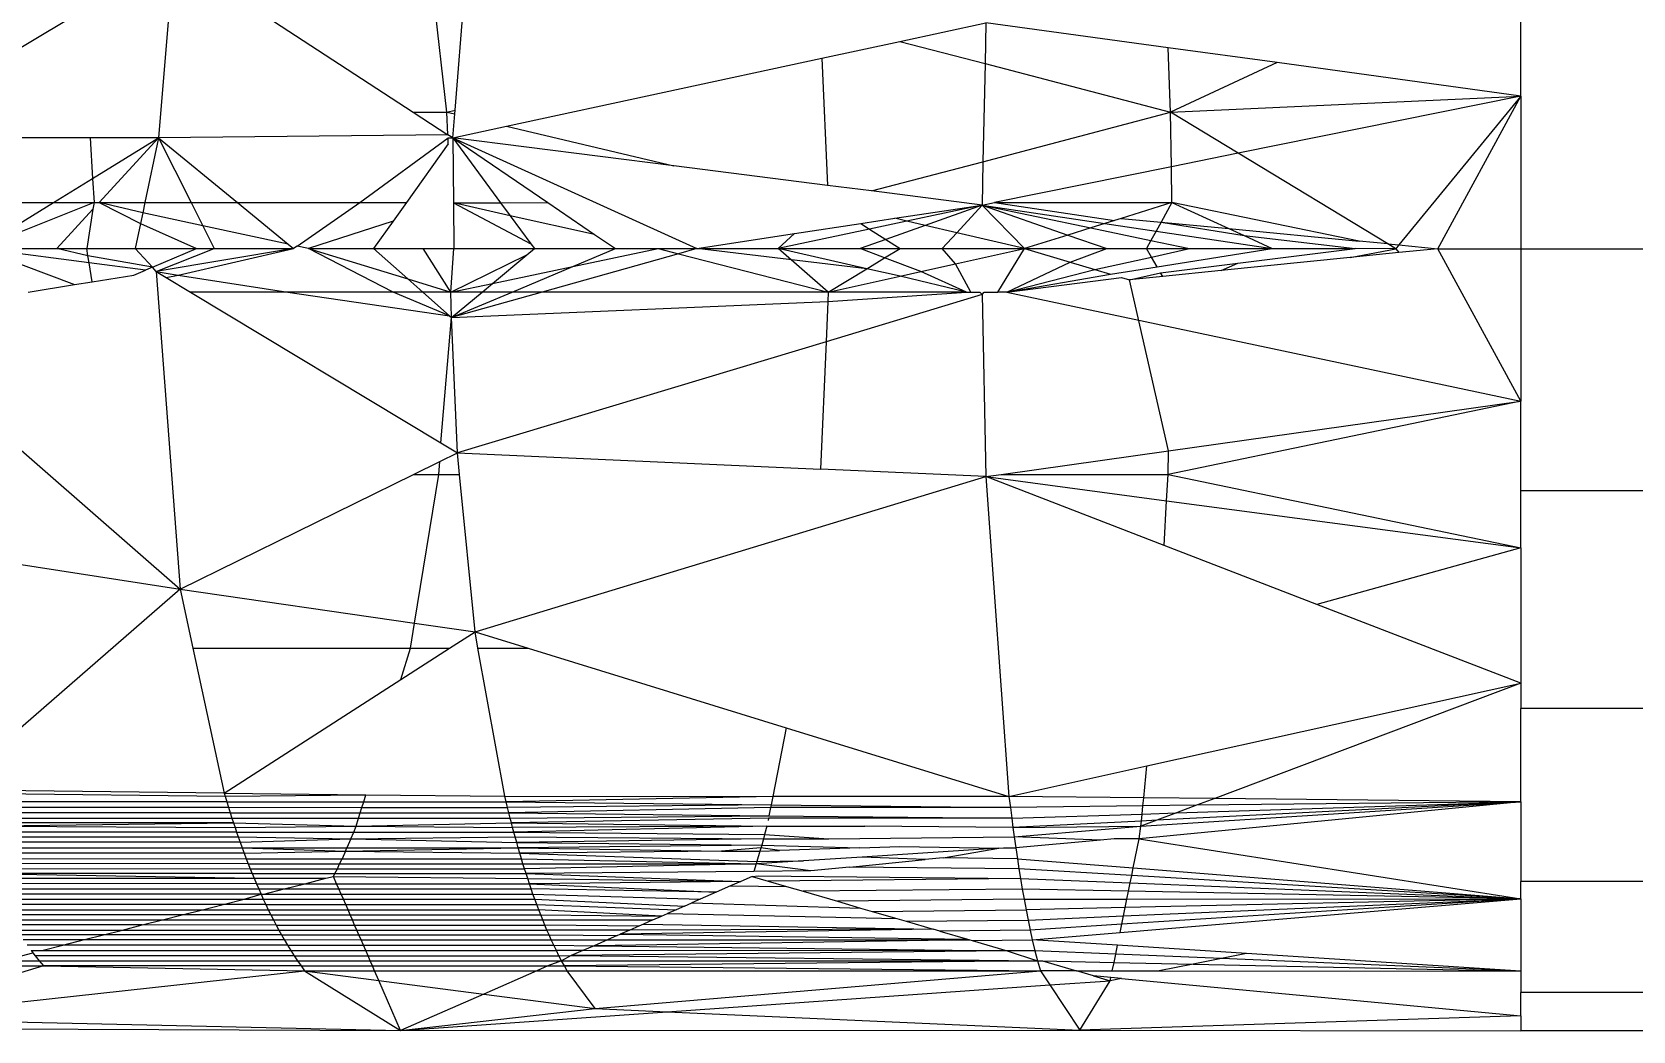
# Model space of a CAD drawing. Header units: metres. Extents: x 294 to 1101, y -498 to -355.
# Drawn here: x 553.37966 to 553.39808, y -387.82192 to -387.81042 of the extents above; entities that cross this region are included whole.
import ezdxf

# ---------------------------------------------------------------- set-up
doc = ezdxf.new("R2010")
doc.units = ezdxf.units.M
doc.layers.add('fur', color=251, linetype='Continuous', lineweight=9)
doc.layers.add('wall', color=7, linetype='Continuous', lineweight=25)
doc.styles.add('ITALICC', font='italicc')
doc.dimstyles.new('dim200', dxfattribs={"dimscale": 0.4, "dimtxt": 0.1885, "dimasz": 0.1, "dimexe": 0.15, "dimexo": 0.25, "dimgap": 0.07, "dimtad": 0, "dimzin": 0, "dimdsep": 46, "dimtxsty": 'ITALICC', "dimblk": 'ARCHTICK', "dimcen": 0.09, "dimdle": 0.1, "dimse1": 1, "dimse2": 1, "dimclrd": 211, "dimclrt": 3, "dimadec": 0, "dimazin": 0, "dimtfac": 1, "dimtix": 1, "dimtofl": 0, "dimtmove": 0, "dimatfit": 3, "dimldrblk": 'ARCHTICK', "dimfxl": 1, "dimtolj": 1, "dimtzin": 0, "dimlwd": 25, "dimarcsym": 0})

# ---------------------------------------------------------------- blocks, each defined once
blk = doc.blocks.new('dfsdsf')
at = {"layer": 'fur'}
for p, q in [((144.757049, 54.53644), (144.758075, 54.529833)), ((144.763124, 54.534833), (144.763154, 54.527298)), ((144.750788, 54.529908), (144.75288, 54.53339)), ((144.752881, 54.530868), (144.75288, 54.53339)), ((144.754949, 54.533411), (144.758075, 54.529833)), ((144.76241, 54.531406), (144.763016, 54.533411)), ((144.763016, 54.533411), (144.762467, 54.528402)), ((144.763016, 54.533411), (144.763154, 54.527298)), ((144.753624, 54.532667), (144.753624, 54.531289)), ((144.758075, 54.529833), (144.760387, 54.53249)), ((144.760523, 54.529297), (144.760523, 54.532162)), ((144.760586, 54.532188), (144.760586, 54.529278)), ((144.760649, 54.529258), (144.760649, 54.532214)), ((144.760711, 54.532239), (144.760711, 54.529238)), ((144.760802, 54.532276), (144.760765, 54.52922)), ((144.760765, 54.52922), (144.760765, 54.532261)), ((144.760802, 54.532276), (144.760819, 54.529202)), ((144.760872, 54.529184), (144.760871, 54.532303)), ((144.760924, 54.532281), (144.760924, 54.529165)), ((144.760988, 54.529143), (144.760988, 54.532253)), ((144.761052, 54.532225), (144.761052, 54.529119)), ((144.761115, 54.529096), (144.761114, 54.532197)), ((144.761176, 54.532169), (144.761177, 54.529073)), ((144.753624, 54.530824), (144.754155, 54.53215)), ((144.754155, 54.53215), (144.753624, 54.531289)), ((144.754155, 54.53215), (144.754155, 54.531253)), ((144.754155, 54.53215), (144.754571, 54.531048)), ((144.75432, 54.530881), (144.754155, 54.53215)), ((144.760424, 54.529327), (144.760392, 54.532109)), ((144.760423, 54.532122), (144.760459, 54.529317)), ((144.761235, 54.52905), (144.761234, 54.532141)), ((144.761291, 54.532114), (144.761292, 54.529028)), ((144.761348, 54.529005), (144.761348, 54.532086)), ((144.761348, 54.532086), (144.761403, 54.528982)), ((144.761403, 54.532059), (144.761403, 54.528982)), ((144.761465, 54.528956), (144.761464, 54.532027)), ((144.761525, 54.531996), (144.761525, 54.52893)), ((144.76241, 54.532117), (144.76241, 54.531406)), ((144.761584, 54.528903), (144.761584, 54.531964)), ((144.761642, 54.531931), (144.761643, 54.529098)), ((144.761704, 54.52934), (144.761704, 54.531897)), ((144.761764, 54.531861), (144.761764, 54.529577)), ((144.761824, 54.529809), (144.761823, 54.531826)), ((144.761881, 54.53179), (144.761882, 54.530037)), ((144.762352, 54.531887), (144.762352, 54.531455)), ((144.76194, 54.530269), (144.76194, 54.531753)), ((144.761998, 54.531715), (144.761998, 54.530495)), ((144.762054, 54.530717), (144.762054, 54.531678)), ((144.762109, 54.531639), (144.762109, 54.530933)), ((144.762294, 54.53166), (144.76226, 54.531528)), ((144.754656, 54.531581), (144.754571, 54.531048)), ((144.762173, 54.531182), (144.762173, 54.531594)), ((144.762234, 54.531425), (144.762173, 54.531182)), ((144.762234, 54.531548), (144.762294, 54.531502)), ((144.762234, 54.531548), (144.762234, 54.531425)), ((144.762234, 54.531425), (144.762235, 54.52856)), ((144.76226, 54.531528), (144.762294, 54.531502)), ((144.762294, 54.531502), (144.762352, 54.531455)), ((144.762294, 54.528522), (144.762294, 54.531502)), ((144.762352, 54.531455), (144.76241, 54.531406)), ((144.762352, 54.531455), (144.762352, 54.528484)), ((144.753624, 54.531289), (144.753348, 54.530841)), ((144.753624, 54.531289), (144.753624, 54.530824)), ((144.753702, 54.530837), (144.754155, 54.531253)), ((144.754155, 54.531253), (144.754155, 54.530909)), ((144.754238, 54.530895), (144.754155, 54.531253)), ((144.762411, 54.528443), (144.76241, 54.531406)), ((144.76241, 54.531406), (144.762467, 54.528402)), ((144.754571, 54.531048), (144.754538, 54.530844)), ((144.762173, 54.531182), (144.762109, 54.530933)), ((144.762173, 54.528598), (144.762173, 54.531182)), ((144.752881, 54.530081), (144.752881, 54.530868)), ((144.752881, 54.530868), (144.753348, 54.530841)), ((144.753702, 54.530837), (144.754155, 54.530909)), ((144.754155, 54.530909), (144.754155, 54.53035)), ((144.754238, 54.530895), (144.754155, 54.530909)), ((144.754371, 54.530153), (144.754238, 54.530895)), ((144.75432, 54.530881), (144.754238, 54.530895)), ((144.754538, 54.530844), (144.75432, 54.530881)), ((144.754404, 54.530232), (144.75432, 54.530881)), ((144.762109, 54.530933), (144.762054, 54.530717)), ((144.762109, 54.530933), (144.762109, 54.528636)), ((144.753348, 54.530841), (144.752881, 54.530081)), ((144.752881, 54.530081), (144.753624, 54.530765)), ((144.753348, 54.530841), (144.753624, 54.530824)), ((144.753624, 54.530824), (144.753702, 54.530837)), ((144.753624, 54.530824), (144.753624, 54.530765)), ((144.753624, 54.530765), (144.753866, 54.530289)), ((144.753624, 54.530765), (144.753624, 54.530238)), ((144.753745, 54.530264), (144.753624, 54.530765)), ((144.754538, 54.530844), (144.754462, 54.530367)), ((144.762054, 54.530717), (144.761998, 54.530495)), ((144.762054, 54.528667), (144.762054, 54.530717)), ((144.761998, 54.530495), (144.76194, 54.530269)), ((144.761998, 54.530495), (144.761998, 54.528699)), ((144.753866, 54.530289), (144.754155, 54.53035)), ((144.754155, 54.53035), (144.754155, 54.529647)), ((144.754371, 54.530153), (144.754155, 54.53035)), ((144.754462, 54.530367), (144.754404, 54.530232)), ((144.752881, 54.530081), (144.753624, 54.530238)), ((144.753624, 54.530238), (144.753745, 54.530264)), ((144.753624, 54.530238), (144.753625, 54.529708)), ((144.753745, 54.530264), (144.753866, 54.530289)), ((144.753893, 54.529573), (144.753745, 54.530264)), ((144.753866, 54.530289), (144.754155, 54.529647)), ((144.754371, 54.530153), (144.754155, 54.529647)), ((144.754371, 54.530153), (144.754404, 54.530232)), ((144.75442, 54.530108), (144.754371, 54.530153)), ((144.76194, 54.530269), (144.761882, 54.530037)), ((144.761941, 54.52873), (144.76194, 54.530269)), ((144.750788, 54.529908), (144.752881, 54.530081)), ((144.752845, 54.526753), (144.752881, 54.530081)), ((144.752881, 54.530081), (144.753625, 54.529174)), ((144.752881, 54.530081), (144.753625, 54.529708)), ((144.75442, 54.530108), (144.754155, 54.529441)), ((144.754155, 54.528528), (144.75442, 54.530108)), ((144.75442, 54.530108), (144.758075, 54.529833)), ((144.75442, 54.530108), (144.754488, 54.529995)), ((144.75442, 54.530108), (144.75446, 54.529855)), ((144.754488, 54.529995), (144.75446, 54.529855)), ((144.754488, 54.529995), (144.754656, 54.529716)), ((144.761882, 54.530037), (144.761824, 54.529809)), ((144.761882, 54.530037), (144.761882, 54.52876)), ((144.750788, 54.529908), (144.752585, 54.527152)), ((144.75446, 54.529855), (144.754155, 54.528528)), ((144.75446, 54.529855), (144.754656, 54.528594)), ((144.758075, 54.529833), (144.756755, 54.527148)), ((144.758075, 54.529833), (144.758465, 54.527137)), ((144.758075, 54.529833), (144.758754, 54.529687)), ((144.761824, 54.529809), (144.761764, 54.529577)), ((144.761824, 54.52879), (144.761824, 54.529809)), ((144.753625, 54.529708), (144.753893, 54.529573)), ((144.753625, 54.529708), (144.753625, 54.529174)), ((144.753893, 54.529573), (144.754155, 54.529441)), ((144.754105, 54.528589), (144.753893, 54.529573)), ((144.754155, 54.529647), (144.754155, 54.529441)), ((144.754656, 54.529716), (144.756393, 54.526833)), ((144.754656, 54.528594), (144.754656, 54.529716)), ((144.758754, 54.529687), (144.758754, 54.527185)), ((144.758754, 54.529687), (144.760424, 54.529327)), ((144.761764, 54.529577), (144.761704, 54.52934)), ((144.761764, 54.529577), (144.761765, 54.528819)), ((144.754155, 54.529441), (144.754155, 54.528528)), ((144.760424, 54.529327), (144.759114, 54.527294)), ((144.760424, 54.529327), (144.760459, 54.529317)), ((144.760424, 54.529327), (144.760442, 54.527698)), ((144.760459, 54.529317), (144.760442, 54.527698)), ((144.760459, 54.529317), (144.760523, 54.529297)), ((144.760523, 54.529297), (144.760586, 54.529278)), ((144.760523, 54.529297), (144.760523, 54.527722)), ((144.760586, 54.529278), (144.760649, 54.529258)), ((144.760586, 54.529278), (144.760587, 54.527742)), ((144.760649, 54.529258), (144.760711, 54.529238)), ((144.760649, 54.529258), (144.760649, 54.527761)), ((144.760711, 54.529238), (144.760765, 54.52922)), ((144.760711, 54.529238), (144.760711, 54.52778)), ((144.760765, 54.52922), (144.760819, 54.529202)), ((144.760765, 54.52922), (144.760803, 54.527807)), ((144.761704, 54.52934), (144.761643, 54.529098)), ((144.761704, 54.528848), (144.761704, 54.52934)), ((144.753625, 54.529174), (144.754105, 54.528589)), ((144.753625, 54.529174), (144.753625, 54.527766)), ((144.760819, 54.529202), (144.760803, 54.527807)), ((144.760819, 54.529202), (144.760872, 54.529184)), ((144.760872, 54.529184), (144.760924, 54.529165)), ((144.760872, 54.529184), (144.760872, 54.527836)), ((144.760924, 54.529165), (144.760988, 54.529143)), ((144.760924, 54.529165), (144.760948, 54.527868)), ((144.760988, 54.529143), (144.760948, 54.527868)), ((144.760988, 54.529143), (144.761052, 54.529119)), ((144.761052, 54.529119), (144.761115, 54.529096)), ((144.761052, 54.529119), (144.761052, 54.527914)), ((144.761052, 54.529119), (144.761089, 54.52793)), ((144.761115, 54.529096), (144.761089, 54.52793)), ((144.761115, 54.529096), (144.761177, 54.529073)), ((144.761177, 54.529073), (144.761235, 54.52905)), ((144.761177, 54.529073), (144.761177, 54.527971)), ((144.761235, 54.52905), (144.761292, 54.529028)), ((144.761235, 54.52905), (144.761238, 54.527999)), ((144.761292, 54.529028), (144.761348, 54.529005)), ((144.761292, 54.529028), (144.761292, 54.528025)), ((144.761643, 54.529098), (144.761584, 54.528903)), ((144.761643, 54.529098), (144.761643, 54.528877)), ((144.761348, 54.529005), (144.761403, 54.528982)), ((144.761348, 54.529005), (144.761348, 54.528053)), ((144.761403, 54.528982), (144.761465, 54.528956)), ((144.761403, 54.528982), (144.761403, 54.528157)), ((144.761465, 54.528956), (144.761525, 54.52893)), ((144.761465, 54.528956), (144.761465, 54.528398)), ((144.761525, 54.52893), (144.761584, 54.528903)), ((144.761525, 54.52893), (144.761525, 54.528635)), ((144.761584, 54.528869), (144.761525, 54.528635)), ((144.761584, 54.528903), (144.761643, 54.528877)), ((144.761584, 54.528903), (144.761584, 54.528869)), ((144.761584, 54.528869), (144.761584, 54.527981)), ((144.761643, 54.528877), (144.761704, 54.528848)), ((144.761643, 54.528877), (144.761643, 54.527955)), ((144.761704, 54.528848), (144.761765, 54.528819)), ((144.761704, 54.528848), (144.761704, 54.527928)), ((144.761765, 54.528819), (144.761824, 54.52879)), ((144.761765, 54.528819), (144.761765, 54.527902)), ((144.761824, 54.52879), (144.761882, 54.52876)), ((144.761824, 54.52879), (144.761824, 54.527876)), ((144.761882, 54.52876), (144.761941, 54.52873)), ((144.761882, 54.52876), (144.761882, 54.527851)), ((144.761941, 54.52873), (144.761998, 54.528699)), ((144.761941, 54.52873), (144.761941, 54.527826)), ((144.761998, 54.528699), (144.762054, 54.528667)), ((144.761998, 54.528699), (144.761998, 54.527801)), ((144.762054, 54.528667), (144.762109, 54.528636)), ((144.762054, 54.528667), (144.762055, 54.527776)), ((144.754127, 54.528487), (144.753625, 54.527766)), ((144.754105, 54.528589), (144.754155, 54.528528)), ((144.754127, 54.528487), (144.754155, 54.528528)), ((144.754155, 54.528355), (144.754127, 54.528487)), ((144.754656, 54.528594), (144.754928, 54.526736)), ((144.754657, 54.527382), (144.754656, 54.528594)), ((144.761525, 54.528635), (144.761465, 54.528398)), ((144.761525, 54.528635), (144.761525, 54.528006)), ((144.762109, 54.528636), (144.762173, 54.528598)), ((144.762109, 54.528636), (144.76211, 54.527752)), ((144.762173, 54.528598), (144.762235, 54.52856)), ((144.762173, 54.528598), (144.762173, 54.527724)), ((144.762235, 54.52856), (144.762294, 54.528522)), ((144.762235, 54.52856), (144.762235, 54.527698)), ((144.762294, 54.528522), (144.762352, 54.528484)), ((144.762294, 54.528522), (144.762294, 54.527672)), ((144.762352, 54.528484), (144.762411, 54.528443)), ((144.762352, 54.528484), (144.762352, 54.527647)), ((144.75384, 54.527383), (144.754155, 54.528355)), ((144.754155, 54.528355), (144.754155, 54.527609)), ((144.754155, 54.528355), (144.754505, 54.527214)), ((144.754657, 54.527382), (144.754155, 54.528355)), ((144.761465, 54.528398), (144.761403, 54.528157)), ((144.761465, 54.528398), (144.761465, 54.528033)), ((144.762411, 54.528443), (144.762467, 54.528402)), ((144.762411, 54.528443), (144.762411, 54.527621)), ((144.762467, 54.528402), (144.763154, 54.527298)), ((144.762467, 54.528402), (144.762578, 54.527548)), ((144.762467, 54.528402), (144.762467, 54.527597)), ((144.761403, 54.528157), (144.761381, 54.528069)), ((144.761089, 54.52793), (144.761052, 54.525943)), ((144.761089, 54.52793), (144.761052, 54.527914)), ((144.761089, 54.52793), (144.761177, 54.527971)), ((144.761089, 54.52793), (144.761115, 54.525925)), ((144.761238, 54.527999), (144.761177, 54.527971)), ((144.761177, 54.527971), (144.761177, 54.525907)), ((144.761238, 54.527999), (144.761235, 54.525889)), ((144.761292, 54.528025), (144.761238, 54.527999)), ((144.761348, 54.528053), (144.761292, 54.528025)), ((144.761292, 54.528025), (144.761292, 54.525871)), ((144.761381, 54.528069), (144.761348, 54.528053)), ((144.761348, 54.528053), (144.761348, 54.525853)), ((144.761381, 54.528069), (144.761404, 54.525835)), ((144.761465, 54.528033), (144.761381, 54.528069)), ((144.761465, 54.528033), (144.761465, 54.525815)), ((144.761525, 54.528006), (144.761465, 54.528033)), ((144.761525, 54.528006), (144.761525, 54.525795)), ((144.761584, 54.527981), (144.761525, 54.528006)), ((144.761584, 54.527981), (144.761585, 54.525774)), ((144.761643, 54.527955), (144.761584, 54.527981)), ((144.761643, 54.527955), (144.761643, 54.525753)), ((144.761704, 54.527928), (144.761643, 54.527955)), ((144.761704, 54.527928), (144.761705, 54.52573)), ((144.761765, 54.527902), (144.761704, 54.527928)), ((144.753625, 54.527766), (144.752881, 54.526751)), ((144.753625, 54.527766), (144.753625, 54.527229)), ((144.760587, 54.527742), (144.760523, 54.527722)), ((144.760649, 54.527761), (144.760587, 54.527742)), ((144.760587, 54.527742), (144.760587, 54.526067)), ((144.760711, 54.52778), (144.760649, 54.527761)), ((144.760649, 54.527761), (144.760649, 54.526052)), ((144.760803, 54.527807), (144.760711, 54.52778)), ((144.760711, 54.52778), (144.760711, 54.526036)), ((144.760803, 54.527807), (144.760765, 54.526022)), ((144.760872, 54.527836), (144.760803, 54.527807)), ((144.760803, 54.527807), (144.760819, 54.526008)), ((144.760948, 54.527868), (144.760872, 54.527836)), ((144.760872, 54.527836), (144.760872, 54.525994)), ((144.760948, 54.527868), (144.760924, 54.525979)), ((144.760948, 54.527868), (144.761052, 54.527914)), ((144.760948, 54.527868), (144.760989, 54.525961)), ((144.761052, 54.527914), (144.761052, 54.525943)), ((144.761765, 54.527902), (144.761765, 54.525708)), ((144.761824, 54.527876), (144.761765, 54.527902)), ((144.761824, 54.527876), (144.761824, 54.525685)), ((144.761882, 54.527851), (144.761824, 54.527876)), ((144.761882, 54.527851), (144.761882, 54.525662)), ((144.761941, 54.527826), (144.761882, 54.527851)), ((144.761941, 54.527826), (144.761941, 54.525638)), ((144.761998, 54.527801), (144.761941, 54.527826)), ((144.761998, 54.527801), (144.761999, 54.525613)), ((144.762055, 54.527776), (144.761998, 54.527801)), ((144.762055, 54.527776), (144.762055, 54.525589)), ((144.76211, 54.527752), (144.762055, 54.527776)), ((144.76211, 54.527752), (144.76211, 54.525564)), ((144.762173, 54.527724), (144.76211, 54.527752)), ((144.75384, 54.527383), (144.754155, 54.527609)), ((144.754505, 54.527214), (144.754155, 54.527609)), ((144.754155, 54.527609), (144.754155, 54.527037)), ((144.760523, 54.527722), (144.760442, 54.527698)), ((144.760442, 54.527698), (144.760459, 54.526098)), ((144.760523, 54.527722), (144.760523, 54.526083)), ((144.762173, 54.527724), (144.762173, 54.525535)), ((144.762235, 54.527698), (144.762173, 54.527724)), ((144.762235, 54.527698), (144.762235, 54.525505)), ((144.762294, 54.527672), (144.762235, 54.527698)), ((144.762294, 54.527672), (144.762295, 54.525475)), ((144.762352, 54.527647), (144.762294, 54.527672)), ((144.762352, 54.527647), (144.762353, 54.525445)), ((144.762411, 54.527621), (144.762352, 54.527647)), ((144.762411, 54.527621), (144.762411, 54.525602)), ((144.762467, 54.527597), (144.762411, 54.527621)), ((144.762467, 54.527597), (144.762467, 54.52573)), ((144.762578, 54.527548), (144.762467, 54.527597)), ((144.762578, 54.527548), (144.762735, 54.526341)), ((144.763154, 54.527298), (144.762578, 54.527548)), ((144.753625, 54.527229), (144.75384, 54.527383)), ((144.754657, 54.527042), (144.754657, 54.527382)), ((144.754928, 54.526736), (144.754657, 54.527382)), ((144.752952, 54.526748), (144.753625, 54.527229)), ((144.754505, 54.527214), (144.754657, 54.526718)), ((144.754657, 54.527042), (144.754505, 54.527214)), ((144.758754, 54.527185), (144.758465, 54.527137)), ((144.759114, 54.527294), (144.758754, 54.527185)), ((144.759114, 54.527294), (144.758754, 54.526735)), ((144.758754, 54.527185), (144.758754, 54.526735)), ((144.762735, 54.526341), (144.763154, 54.527298)), ((144.763154, 54.527298), (144.762902, 54.52506)), ((144.763154, 54.527298), (144.762939, 54.52423)), ((144.763154, 54.527298), (144.763152, 54.519484)), ((144.752585, 54.526764), (144.750485, 54.527004)), ((144.752585, 54.527152), (144.752585, 54.526764)), ((144.752585, 54.527152), (144.752845, 54.526753)), ((144.754657, 54.526718), (144.754155, 54.527037)), ((144.754155, 54.527037), (144.754155, 54.526685)), ((144.754657, 54.526718), (144.754657, 54.527042)), ((144.754928, 54.526736), (144.754657, 54.527042)), ((144.756755, 54.527148), (144.756606, 54.526847)), ((144.756755, 54.527148), (144.756755, 54.526856)), ((144.758465, 54.527137), (144.756755, 54.526856)), ((144.758465, 54.527137), (144.758565, 54.526441)), ((144.756393, 54.526833), (144.75495, 54.526711)), ((144.756393, 54.526833), (144.756507, 54.526644)), ((144.756606, 54.526847), (144.756507, 54.526644)), ((144.756755, 54.526856), (144.756606, 54.526847)), ((144.756755, 54.526856), (144.756755, 54.52662)), ((144.752562, 54.526671), (144.750598, 54.526512)), ((144.752585, 54.526764), (144.752562, 54.526671)), ((144.752606, 54.526675), (144.752562, 54.526671)), ((144.752585, 54.526764), (144.752606, 54.526675)), ((144.752845, 54.526753), (144.752585, 54.526764)), ((144.752881, 54.526697), (144.752606, 54.526675)), ((144.752881, 54.526697), (144.752748, 54.526079)), ((144.752881, 54.526697), (144.752845, 54.526753)), ((144.752952, 54.526748), (144.752881, 54.526751)), ((144.752881, 54.526751), (144.752881, 54.526697)), ((144.752881, 54.526697), (144.754156, 54.52389)), ((144.752881, 54.526697), (144.753631, 54.52669)), ((144.752881, 54.526697), (144.753625, 54.525605)), ((144.752881, 54.526697), (144.753628, 54.526146)), ((144.753204, 54.524153), (144.752881, 54.526697)), ((144.753631, 54.52669), (144.753628, 54.526146)), ((144.753631, 54.52669), (144.754155, 54.526685)), ((144.753777, 54.526037), (144.753631, 54.52669)), ((144.753631, 54.52669), (144.754102, 54.525797)), ((144.754657, 54.526718), (144.754155, 54.526685)), ((144.754155, 54.526685), (144.754155, 54.525757)), ((144.754657, 54.526718), (144.754229, 54.525846)), ((144.754657, 54.526718), (144.754556, 54.526238)), ((144.75495, 54.526711), (144.754657, 54.526718)), ((144.754657, 54.526359), (144.754657, 54.526718)), ((144.75495, 54.526711), (144.754657, 54.526015)), ((144.754657, 54.525669), (144.75495, 54.526711)), ((144.75495, 54.526711), (144.754657, 54.526359)), ((144.75495, 54.526711), (144.754763, 54.522382)), ((144.754928, 54.526736), (144.75495, 54.526711)), ((144.756507, 54.526644), (144.75495, 54.526711)), ((144.755227, 54.522402), (144.756507, 54.526644)), ((144.756755, 54.52662), (144.756507, 54.526644)), ((144.756507, 54.526644), (144.756695, 54.522465)), ((144.758754, 54.526735), (144.758565, 54.526441)), ((144.758565, 54.526441), (144.756755, 54.52662)), ((144.758565, 54.526441), (144.75678, 54.520563)), ((144.758565, 54.526441), (144.758754, 54.525828)), ((144.758754, 54.526407), (144.758565, 54.526441)), ((144.754657, 54.526359), (144.754556, 54.526238)), ((144.754657, 54.526015), (144.754657, 54.526359)), ((144.758754, 54.526407), (144.758754, 54.525828)), ((144.760459, 54.526098), (144.758754, 54.526407)), ((144.762467, 54.52573), (144.762735, 54.526341)), ((144.762735, 54.526341), (144.762902, 54.52506)), ((144.752748, 54.526079), (144.751964, 54.52245)), ((144.752748, 54.526079), (144.753204, 54.524153)), ((144.753628, 54.526146), (144.753625, 54.525605)), ((144.753628, 54.526146), (144.753777, 54.526037)), ((144.754556, 54.526238), (144.754229, 54.525846)), ((144.754556, 54.526238), (144.754362, 54.525316)), ((144.760523, 54.526083), (144.760459, 54.526098)), ((144.760459, 54.526098), (144.76046, 54.523016)), ((144.76046, 54.523016), (144.760523, 54.526083)), ((144.760587, 54.526067), (144.760523, 54.526083)), ((144.760523, 54.526083), (144.760557, 54.523035)), ((144.753993, 54.525065), (144.753777, 54.526037)), ((144.753777, 54.526037), (144.754102, 54.525797)), ((144.754657, 54.526015), (144.754362, 54.525316)), ((144.754657, 54.525669), (144.754657, 54.526015)), ((144.760557, 54.523035), (144.760587, 54.526067)), ((144.760649, 54.526052), (144.760587, 54.526067)), ((144.760587, 54.523041), (144.760649, 54.526052)), ((144.760711, 54.526036), (144.760649, 54.526052)), ((144.760649, 54.526052), (144.760682, 54.523059)), ((144.760711, 54.526036), (144.760682, 54.523059)), ((144.760765, 54.526022), (144.760711, 54.526036)), ((144.760712, 54.523065), (144.760765, 54.526022)), ((144.760819, 54.526008), (144.760765, 54.526022)), ((144.760765, 54.526022), (144.760804, 54.523083)), ((144.760804, 54.523083), (144.760819, 54.526008)), ((144.760804, 54.523083), (144.760872, 54.525994)), ((144.760872, 54.525994), (144.760819, 54.526008)), ((144.760924, 54.525979), (144.760872, 54.525994)), ((144.760872, 54.525994), (144.760899, 54.523109)), ((144.760989, 54.525961), (144.760924, 54.525979)), ((144.760924, 54.525979), (144.760949, 54.523123)), ((144.760949, 54.523123), (144.760989, 54.525961)), ((144.761052, 54.525943), (144.760989, 54.525961)), ((144.760989, 54.525961), (144.76102, 54.523143)), ((144.76102, 54.523143), (144.761052, 54.525943)), ((144.761115, 54.525925), (144.761052, 54.525943)), ((144.761052, 54.525943), (144.76109, 54.523604)), ((144.76109, 54.523604), (144.761115, 54.525925)), ((144.761177, 54.525907), (144.761115, 54.525925)), ((144.761115, 54.525925), (144.761208, 54.523198)), ((144.761235, 54.525889), (144.761177, 54.525907)), ((144.761177, 54.525907), (144.761238, 54.523207)), ((144.761292, 54.525871), (144.761235, 54.525889)), ((144.761235, 54.525889), (144.761238, 54.525586)), ((144.754102, 54.525797), (144.754155, 54.525757)), ((144.754229, 54.525846), (144.754155, 54.525757)), ((144.754155, 54.525757), (144.754155, 54.524826)), ((144.758754, 54.525828), (144.75967, 54.52286)), ((144.761238, 54.523207), (144.761292, 54.525871)), ((144.761348, 54.525853), (144.761292, 54.525871)), ((144.761323, 54.523234), (144.761348, 54.525853)), ((144.761404, 54.525835), (144.761348, 54.525853)), ((144.761348, 54.525853), (144.761439, 54.523383)), ((144.761465, 54.525815), (144.761404, 54.525835)), ((144.761404, 54.525835), (144.761439, 54.523383)), ((144.761439, 54.523383), (144.761465, 54.525815)), ((144.761525, 54.525795), (144.761465, 54.525815)), ((144.761465, 54.525815), (144.761563, 54.523666)), ((144.761585, 54.525774), (144.761525, 54.525795)), ((144.761563, 54.523666), (144.761525, 54.525795)), ((144.761643, 54.525753), (144.761585, 54.525774)), ((144.761585, 54.525774), (144.761643, 54.52385)), ((144.761705, 54.52573), (144.761643, 54.525753)), ((144.761643, 54.525753), (144.761723, 54.524032)), ((144.761765, 54.525708), (144.761705, 54.52573)), ((144.761705, 54.52573), (144.761765, 54.524128)), ((144.761824, 54.525685), (144.761765, 54.525708)), ((144.761839, 54.524295), (144.761765, 54.525708)), ((144.762411, 54.525602), (144.762467, 54.52573)), ((144.762467, 54.52573), (144.762467, 54.525381)), ((144.753625, 54.525605), (144.753993, 54.525065)), ((144.754215, 54.524101), (144.754657, 54.525669)), ((144.754657, 54.522378), (144.754657, 54.525669)), ((144.761238, 54.525586), (144.761238, 54.523207)), ((144.761882, 54.525662), (144.761824, 54.525685)), ((144.761824, 54.525685), (144.761839, 54.524295)), ((144.761941, 54.525638), (144.761882, 54.525662)), ((144.761882, 54.525662), (144.761882, 54.524395)), ((144.761999, 54.525613), (144.761941, 54.525638)), ((144.761952, 54.524555), (144.761941, 54.525638)), ((144.762055, 54.525589), (144.761999, 54.525613)), ((144.761999, 54.524661), (144.761999, 54.525613)), ((144.76211, 54.525564), (144.762055, 54.525589)), ((144.762055, 54.525589), (144.762063, 54.524807)), ((144.762173, 54.525535), (144.76211, 54.525564)), ((144.76211, 54.525564), (144.76211, 54.524915)), ((144.762235, 54.525505), (144.762173, 54.525535)), ((144.762173, 54.525535), (144.762179, 54.525071)), ((144.762353, 54.525445), (144.762411, 54.525602)), ((144.762411, 54.525602), (144.762411, 54.525413)), ((144.762295, 54.525475), (144.762235, 54.525505)), ((144.762235, 54.5252), (144.762235, 54.525505)), ((144.762295, 54.525475), (144.762293, 54.525333)), ((144.762293, 54.525333), (144.762353, 54.525445)), ((144.762353, 54.525445), (144.762295, 54.525475)), ((144.762411, 54.525413), (144.762353, 54.525445)), ((144.762353, 54.525445), (144.762353, 54.519969)), ((144.762353, 54.519969), (144.762411, 54.525413)), ((144.762411, 54.525413), (144.762468, 54.519936)), ((144.762467, 54.525381), (144.762411, 54.525413)), ((144.762902, 54.52506), (144.762467, 54.525381)), ((144.762467, 54.525381), (144.762468, 54.519936)), ((144.754362, 54.525316), (144.754155, 54.524826)), ((144.754362, 54.525316), (144.754156, 54.524332)), ((144.762179, 54.525071), (144.762235, 54.5252)), ((144.762235, 54.5252), (144.762293, 54.525333)), ((144.762236, 54.520319), (144.762235, 54.5252)), ((144.762236, 54.520319), (144.762293, 54.525333)), ((144.762293, 54.525333), (144.762353, 54.519969)), ((144.753993, 54.525065), (144.754155, 54.524826)), ((144.76211, 54.520749), (144.762179, 54.525071)), ((144.76211, 54.524915), (144.762179, 54.525071)), ((144.762179, 54.525071), (144.762236, 54.520319)), ((144.762902, 54.52506), (144.762468, 54.519936)), ((144.762902, 54.52506), (144.762939, 54.52423)), ((144.754155, 54.524826), (144.754156, 54.524332)), ((144.762063, 54.524807), (144.762047, 54.52477)), ((144.762063, 54.524807), (144.76211, 54.524915)), ((144.76211, 54.524915), (144.76211, 54.520749)), ((144.761952, 54.524555), (144.761999, 54.524661)), ((144.761987, 54.521171), (144.762047, 54.52477)), ((144.761987, 54.521171), (144.761999, 54.524661)), ((144.761999, 54.524661), (144.762047, 54.52477)), ((144.762047, 54.52477), (144.762103, 54.520775)), ((144.761882, 54.524395), (144.761929, 54.524502)), ((144.761929, 54.524502), (144.761952, 54.524555)), ((144.761929, 54.524502), (144.761987, 54.521171)), ((144.754156, 54.524332), (144.754215, 54.524101)), ((144.754156, 54.524332), (144.754156, 54.52389)), ((144.761839, 54.524295), (144.761809, 54.524227)), ((144.761882, 54.524395), (144.761839, 54.524295)), ((144.753429, 54.522387), (144.753204, 54.524153)), ((144.754156, 54.52389), (144.754215, 54.524101)), ((144.754215, 54.524101), (144.754657, 54.522378)), ((144.761723, 54.524032), (144.761765, 54.524128)), ((144.761765, 54.524128), (144.761809, 54.524227)), ((144.761809, 54.524227), (144.761867, 54.521586)), ((144.762939, 54.52423), (144.76263, 54.519829)), ((144.762939, 54.52423), (144.763152, 54.519484)), ((144.754156, 54.52389), (144.753984, 54.522765)), ((144.754156, 54.52389), (144.754156, 54.522952)), ((144.754387, 54.521932), (144.754156, 54.52389)), ((144.761643, 54.52385), (144.761685, 54.523945)), ((144.761723, 54.524032), (144.761685, 54.523945)), ((144.761685, 54.523945), (144.761745, 54.522005)), ((144.761563, 54.523666), (144.761643, 54.52385)), ((144.761053, 54.523152), (144.76109, 54.523604)), ((144.76109, 54.523604), (144.76109, 54.523163)), ((144.761439, 54.523383), (144.76149, 54.5235)), ((144.76149, 54.5235), (144.761563, 54.523666)), ((144.76149, 54.5235), (144.761497, 54.522857)), ((144.761382, 54.523253), (144.761439, 54.523383)), ((144.760949, 54.523123), (144.76102, 54.523143)), ((144.76102, 54.523143), (144.76109, 54.523163)), ((144.76102, 54.523143), (144.761053, 54.522012)), ((144.761083, 54.522936), (144.761053, 54.523152)), ((144.76109, 54.523163), (144.761083, 54.522936)), ((144.76109, 54.523163), (144.761208, 54.523198)), ((144.761202, 54.522662), (144.761238, 54.523207)), ((144.761208, 54.523198), (144.761202, 54.522662)), ((144.761208, 54.523198), (144.761238, 54.523207)), ((144.761238, 54.523207), (144.761323, 54.523234)), ((144.761316, 54.522577), (144.761238, 54.523207)), ((144.761316, 54.522577), (144.761323, 54.523234)), ((144.761382, 54.523253), (144.761375, 54.52318)), ((144.761375, 54.52318), (144.761404, 54.520165)), ((144.761382, 54.523253), (144.761436, 54.523068)), ((144.753931, 54.521902), (144.754156, 54.522952)), ((144.753984, 54.522765), (144.754156, 54.522952)), ((144.754156, 54.522952), (144.754156, 54.52201)), ((144.754387, 54.521932), (144.754156, 54.522952)), ((144.754657, 54.522378), (144.754156, 54.522952)), ((144.75967, 54.52286), (144.76046, 54.523016)), ((144.76046, 54.523016), (144.760557, 54.523035)), ((144.76046, 54.520298), (144.76046, 54.523016)), ((144.760557, 54.523035), (144.760587, 54.523041)), ((144.760557, 54.523035), (144.760587, 54.520282)), ((144.760587, 54.523041), (144.760682, 54.523059)), ((144.760587, 54.520282), (144.760587, 54.523041)), ((144.760682, 54.523059), (144.760712, 54.520266)), ((144.760712, 54.523065), (144.760738, 54.52307)), ((144.760712, 54.520266), (144.760712, 54.523065)), ((144.760804, 54.523083), (144.760899, 54.523109)), ((144.760804, 54.523083), (144.760804, 54.521955)), ((144.760899, 54.523109), (144.760949, 54.523123)), ((144.760899, 54.523109), (144.760949, 54.522372)), ((144.760949, 54.523123), (144.760949, 54.522372)), ((144.761404, 54.520165), (144.761436, 54.523068)), ((144.761436, 54.523068), (144.761497, 54.522857)), ((144.753984, 54.522765), (144.753867, 54.522001)), ((144.75967, 54.52286), (144.76046, 54.520298)), ((144.761053, 54.522012), (144.761083, 54.522936)), ((144.761497, 54.522857), (144.761552, 54.522666)), ((144.761158, 54.521987), (144.761202, 54.522662)), ((144.761273, 54.522132), (144.761316, 54.522577)), ((144.761526, 54.520145), (144.761552, 54.522666)), ((144.761552, 54.522666), (144.761667, 54.522272)), ((144.751964, 54.52245), (144.751771, 54.521554)), ((144.751964, 54.52245), (144.753429, 54.522387)), ((144.754686, 54.520608), (144.755227, 54.522402)), ((144.754763, 54.522382), (144.755227, 54.522402)), ((144.755227, 54.522402), (144.756695, 54.522465)), ((144.75678, 54.520563), (144.756695, 54.522465)), ((144.753493, 54.521878), (144.753429, 54.522387)), ((144.754657, 54.522378), (144.754387, 54.521932)), ((144.754657, 54.522378), (144.754473, 54.521549)), ((144.754657, 54.522378), (144.754763, 54.522382)), ((144.754763, 54.522382), (144.754657, 54.520788)), ((144.754657, 54.520788), (144.754657, 54.522378)), ((144.760949, 54.522372), (144.760925, 54.520238)), ((144.761644, 54.520124), (144.761667, 54.522272)), ((144.761667, 54.522272), (144.761745, 54.522005)), ((144.761273, 54.522132), (144.761188, 54.521262)), ((144.761293, 54.520183), (144.761273, 54.522132)), ((144.753493, 54.521878), (144.753156, 54.520598)), ((144.753655, 54.520608), (144.753493, 54.521878)), ((144.753867, 54.522001), (144.753807, 54.52161)), ((144.753839, 54.521473), (144.753931, 54.521902)), ((144.753867, 54.522001), (144.753931, 54.521902)), ((144.753931, 54.521902), (144.754051, 54.521716)), ((144.754051, 54.521716), (144.754156, 54.52201)), ((144.754156, 54.52201), (144.754156, 54.521551)), ((144.754263, 54.521728), (144.754156, 54.52201)), ((144.754387, 54.521932), (144.754263, 54.521728)), ((144.754473, 54.521549), (144.754387, 54.521932)), ((144.76082, 54.520252), (144.760804, 54.521955)), ((144.761053, 54.522012), (144.761038, 54.521555)), ((144.761055, 54.520415), (144.761158, 54.521987)), ((144.761188, 54.521262), (144.761158, 54.521987)), ((144.761745, 54.522005), (144.761784, 54.52187)), ((144.761784, 54.52187), (144.761766, 54.520101)), ((144.761784, 54.52187), (144.761867, 54.521586)), ((144.753889, 54.521263), (144.754051, 54.521716)), ((144.754051, 54.521716), (144.754156, 54.521551)), ((144.754263, 54.521728), (144.754156, 54.521551)), ((144.75442, 54.521311), (144.754263, 54.521728)), ((144.751771, 54.521554), (144.751556, 54.520563)), ((144.751771, 54.521554), (144.752027, 54.520573)), ((144.753807, 54.52161), (144.753655, 54.520608)), ((144.753655, 54.520608), (144.753839, 54.521473)), ((144.753839, 54.521473), (144.753807, 54.52161)), ((144.753889, 54.521263), (144.753839, 54.521473)), ((144.754156, 54.521551), (144.754156, 54.521066)), ((144.754473, 54.521549), (144.75442, 54.521311)), ((144.754657, 54.520788), (144.754473, 54.521549)), ((144.761038, 54.521555), (144.761055, 54.520415)), ((144.761867, 54.521586), (144.761897, 54.521481)), ((144.761897, 54.521481), (144.761883, 54.520078)), ((144.761897, 54.521481), (144.761987, 54.521171)), ((144.75442, 54.521311), (144.754332, 54.520914)), ((144.754657, 54.520788), (144.75442, 54.521311)), ((144.753655, 54.520608), (144.753889, 54.521263)), ((144.753974, 54.520899), (144.753889, 54.521263)), ((144.761168, 54.521056), (144.761188, 54.521262)), ((144.76201, 54.521095), (144.761987, 54.521171)), ((144.753974, 54.520899), (144.754156, 54.521066)), ((144.754156, 54.521066), (144.754156, 54.520119)), ((144.754332, 54.520914), (144.754156, 54.521066)), ((144.761168, 54.521056), (144.761055, 54.520415)), ((144.761178, 54.520201), (144.761168, 54.521056)), ((144.761999, 54.520053), (144.76201, 54.521095)), ((144.76201, 54.521095), (144.762103, 54.520775)), ((144.753655, 54.520608), (144.753974, 54.520899)), ((144.754156, 54.520119), (144.753974, 54.520899)), ((144.754332, 54.520914), (144.754156, 54.520119)), ((144.754657, 54.520736), (144.754332, 54.520914)), ((144.754657, 54.520788), (144.754657, 54.520736)), ((144.754657, 54.520736), (144.754657, 54.520633)), ((144.762103, 54.520775), (144.76211, 54.520749)), ((144.76211, 54.520749), (144.762118, 54.520722)), ((144.751556, 54.520563), (144.752027, 54.520573)), ((144.751844, 54.518466), (144.751556, 54.520563)), ((144.752027, 54.520573), (144.753156, 54.520598)), ((144.752027, 54.520573), (144.752586, 54.518438)), ((144.753156, 54.520598), (144.752586, 54.518438)), ((144.753156, 54.520598), (144.753655, 54.520608)), ((144.753655, 54.520608), (144.753626, 54.520465)), ((144.753655, 54.520608), (144.754156, 54.520119)), ((144.753655, 54.520608), (144.754, 54.519619)), ((144.753655, 54.520608), (144.753918, 54.519356)), ((144.753655, 54.520608), (144.753867, 54.519195)), ((144.754686, 54.520608), (144.754657, 54.520633)), ((144.754686, 54.520608), (144.754657, 54.520582)), ((144.754657, 54.520582), (144.754657, 54.520426)), ((144.754686, 54.520608), (144.75678, 54.520563)), ((144.75678, 54.520563), (144.756755, 54.520387)), ((144.75678, 54.520563), (144.76046, 54.520298)), ((144.75678, 54.520563), (144.757057, 54.518485)), ((144.757572, 54.518512), (144.75678, 54.520563)), ((144.762118, 54.520722), (144.76211, 54.520029)), ((144.762118, 54.520722), (144.762236, 54.520319)), ((144.753214, 54.518429), (144.753626, 54.520465)), ((144.753626, 54.520465), (144.753626, 54.518423)), ((144.753626, 54.520465), (144.753833, 54.519085)), ((144.754657, 54.520426), (144.754156, 54.520119)), ((144.754657, 54.520322), (144.754657, 54.520426)), ((144.756755, 54.520387), (144.756484, 54.518463)), ((144.756755, 54.520387), (144.756756, 54.518468)), ((144.761055, 54.520415), (144.761052, 54.520359)), ((144.754657, 54.520322), (144.754312, 54.519594)), ((144.754657, 54.520322), (144.754398, 54.519308)), ((144.754657, 54.520322), (144.754451, 54.519128)), ((144.754657, 54.520322), (144.754488, 54.519003)), ((144.754657, 54.520322), (144.755912, 54.514409)), ((144.76046, 54.520298), (144.760109, 54.51871)), ((144.76046, 54.520298), (144.760587, 54.520282)), ((144.760476, 54.518746), (144.76046, 54.520298)), ((144.76057, 54.518756), (144.760587, 54.520282)), ((144.760587, 54.520282), (144.760712, 54.520266)), ((144.760712, 54.520266), (144.760663, 54.518765)), ((144.760712, 54.520266), (144.76082, 54.520252)), ((144.760744, 54.518773), (144.76082, 54.520252)), ((144.76082, 54.520252), (144.760804, 54.518779)), ((144.760925, 54.520238), (144.760804, 54.518779)), ((144.76082, 54.520252), (144.760925, 54.520238)), ((144.760964, 54.519243), (144.760925, 54.520238)), ((144.760925, 54.520238), (144.761053, 54.52022)), ((144.760964, 54.519243), (144.761053, 54.52022)), ((144.761052, 54.520359), (144.761053, 54.52022)), ((144.761053, 54.52022), (144.761178, 54.520201)), ((144.761178, 54.520201), (144.761293, 54.520183)), ((144.761178, 54.520201), (144.761284, 54.518867)), ((144.761293, 54.520183), (144.761404, 54.520165)), ((144.761371, 54.518885), (144.761293, 54.520183)), ((144.762236, 54.519999), (144.762236, 54.520319)), ((144.762236, 54.520319), (144.762353, 54.519969)), ((144.754, 54.519619), (144.754156, 54.520119)), ((144.754156, 54.520119), (144.754156, 54.51917)), ((144.754156, 54.520119), (144.754312, 54.519594)), ((144.761404, 54.520165), (144.761526, 54.520145)), ((144.761404, 54.520165), (144.761456, 54.518902)), ((144.761526, 54.520145), (144.761644, 54.520124)), ((144.76155, 54.518921), (144.761526, 54.520145)), ((144.761644, 54.520124), (144.761643, 54.51894)), ((144.761644, 54.520124), (144.761766, 54.520101)), ((144.76174, 54.51896), (144.761766, 54.520101)), ((144.761766, 54.520101), (144.761883, 54.520078)), ((144.761883, 54.520078), (144.761836, 54.51898)), ((144.761883, 54.520078), (144.761999, 54.520053)), ((144.761932, 54.518999), (144.761999, 54.520053)), ((144.761999, 54.520053), (144.76211, 54.520029)), ((144.76211, 54.520029), (144.762026, 54.519019)), ((144.76211, 54.520029), (144.762236, 54.519999)), ((144.762173, 54.519049), (144.76211, 54.520029)), ((144.762236, 54.519999), (144.762353, 54.519969)), ((144.762275, 54.519069), (144.762236, 54.519999)), ((144.762353, 54.519969), (144.762468, 54.519936)), ((144.762353, 54.519969), (144.762354, 54.519911)), ((144.762354, 54.519911), (144.762372, 54.519089)), ((144.762354, 54.519911), (144.762468, 54.51952)), ((144.762468, 54.519936), (144.76263, 54.519829)), ((144.762468, 54.51952), (144.762468, 54.519936)), ((144.76263, 54.519829), (144.762581, 54.519132)), ((144.76263, 54.519829), (144.763152, 54.519484)), ((144.753918, 54.519356), (144.754, 54.519619)), ((144.754, 54.519619), (144.754156, 54.51917)), ((144.754312, 54.519594), (144.754156, 54.51917)), ((144.754312, 54.519594), (144.754398, 54.519308)), ((144.762468, 54.51952), (144.762469, 54.519109)), ((144.762525, 54.519325), (144.762468, 54.51952)), ((144.763152, 54.519484), (144.762581, 54.519132)), ((144.762984, 54.51441), (144.763152, 54.519484)), ((144.763152, 54.519484), (144.763157, 54.51441)), ((144.753867, 54.519195), (144.753918, 54.519356)), ((144.753918, 54.519356), (144.754063, 54.518665)), ((144.754398, 54.519308), (144.754254, 54.518659)), ((144.754398, 54.519308), (144.754451, 54.519128)), ((144.762525, 54.519325), (144.762581, 54.519132)), ((144.762544, 54.519124), (144.762525, 54.519325)), ((144.753808, 54.519006), (144.753833, 54.519085)), ((144.753833, 54.519085), (144.753867, 54.519195)), ((144.753867, 54.519195), (144.753955, 54.518605)), ((144.754156, 54.51917), (144.754156, 54.518716)), ((144.754451, 54.519128), (144.754367, 54.518593)), ((144.760949, 54.519086), (144.760964, 54.519243)), ((144.760949, 54.518799), (144.760949, 54.519086)), ((144.762372, 54.519089), (144.762275, 54.519069)), ((144.762469, 54.519109), (144.762372, 54.519089)), ((144.762372, 54.519089), (144.762391, 54.518179)), ((144.762469, 54.519109), (144.762469, 54.518569)), ((144.762581, 54.519132), (144.762544, 54.519124)), ((144.762555, 54.519002), (144.762544, 54.519124)), ((144.762555, 54.519002), (144.762581, 54.519132)), ((144.753626, 54.518423), (144.753808, 54.519006)), ((144.753808, 54.519006), (144.753852, 54.518548)), ((144.754515, 54.518911), (144.754433, 54.518555)), ((144.754476, 54.518529), (144.754515, 54.518911)), ((144.754488, 54.519003), (144.754515, 54.518911)), ((144.756484, 54.518463), (144.754515, 54.518911)), ((144.761456, 54.518902), (144.761371, 54.518885)), ((144.76155, 54.518921), (144.761456, 54.518902)), ((144.761456, 54.518902), (144.76164, 54.51441)), ((144.761643, 54.51894), (144.76155, 54.518921)), ((144.76164, 54.51441), (144.76155, 54.518921)), ((144.762026, 54.519019), (144.76164, 54.51441)), ((144.76164, 54.51441), (144.761932, 54.518999)), ((144.761836, 54.51898), (144.76164, 54.51441)), ((144.76164, 54.51441), (144.76174, 54.51896)), ((144.761643, 54.51894), (144.76164, 54.51441)), ((144.76174, 54.51896), (144.761643, 54.51894)), ((144.761836, 54.51898), (144.76174, 54.51896)), ((144.761932, 54.518999), (144.761836, 54.51898)), ((144.762026, 54.519019), (144.761932, 54.518999)), ((144.762275, 54.519069), (144.762173, 54.519049)), ((144.762269, 54.517565), (144.762173, 54.519049)), ((144.762326, 54.517853), (144.762275, 54.519069)), ((144.762555, 54.519002), (144.762984, 54.51441)), ((144.754063, 54.518665), (144.754156, 54.518716)), ((144.754156, 54.518716), (144.754156, 54.51822)), ((144.754254, 54.518659), (144.754156, 54.518716)), ((144.760109, 54.51871), (144.759157, 54.51441)), ((144.760476, 54.518746), (144.760109, 54.51871)), ((144.76057, 54.518756), (144.760476, 54.518746)), ((144.760484, 54.517931), (144.760476, 54.518746)), ((144.760521, 54.51441), (144.760949, 54.518799)), ((144.760804, 54.518779), (144.760521, 54.51441)), ((144.760563, 54.51814), (144.76057, 54.518756)), ((144.760663, 54.518765), (144.76057, 54.518756)), ((144.760663, 54.518765), (144.76065, 54.518371)), ((144.760744, 54.518773), (144.760663, 54.518765)), ((144.760735, 54.518595), (144.760804, 54.518779)), ((144.760735, 54.518595), (144.760744, 54.518773)), ((144.760804, 54.518779), (144.760744, 54.518773)), ((144.760949, 54.518799), (144.760804, 54.518779)), ((144.761284, 54.518867), (144.760949, 54.518799)), ((144.760949, 54.518799), (144.76164, 54.51441)), ((144.761371, 54.518885), (144.761284, 54.518867)), ((144.761284, 54.518867), (144.76164, 54.51441)), ((144.76164, 54.51441), (144.761371, 54.518885)), ((144.753626, 54.518423), (144.753852, 54.518548)), ((144.753852, 54.518548), (144.753955, 54.518605)), ((144.753852, 54.518548), (144.754007, 54.517593)), ((144.753852, 54.518548), (144.753926, 54.517769)), ((144.753955, 54.518605), (144.754063, 54.518665)), ((144.753955, 54.518605), (144.754156, 54.517269)), ((144.754063, 54.518665), (144.754156, 54.51822)), ((144.754254, 54.518659), (144.754156, 54.51822)), ((144.754367, 54.518593), (144.754156, 54.517269)), ((144.754367, 54.518593), (144.754254, 54.518659)), ((144.754433, 54.518555), (144.754323, 54.517663)), ((144.754409, 54.517858), (144.754476, 54.518529)), ((144.754476, 54.518529), (144.754433, 54.518555)), ((144.760521, 54.51441), (144.760735, 54.518595)), ((144.76065, 54.518371), (144.760735, 54.518595)), ((144.762391, 54.518179), (144.762469, 54.518569)), ((144.762469, 54.518569), (144.762472, 54.51441)), ((144.752586, 54.518438), (144.751844, 54.518466)), ((144.752016, 54.517213), (144.751844, 54.518466)), ((144.752016, 54.517213), (144.752586, 54.518438)), ((144.752586, 54.518438), (144.752401, 54.514409)), ((144.753058, 54.517659), (144.752586, 54.518438)), ((144.753214, 54.518429), (144.752586, 54.518438)), ((144.753058, 54.517659), (144.753214, 54.518429)), ((144.753626, 54.518423), (144.753214, 54.518429)), ((144.753626, 54.518423), (144.753926, 54.517769)), ((144.75407, 54.516269), (144.753626, 54.518423)), ((144.755912, 54.514409), (144.756756, 54.518468)), ((144.756484, 54.518463), (144.755912, 54.514409)), ((144.756756, 54.518468), (144.756484, 54.518463)), ((144.757057, 54.518485), (144.756756, 54.518468)), ((144.756756, 54.518468), (144.757601, 54.514409)), ((144.757572, 54.518512), (144.757057, 54.518485)), ((144.757057, 54.518485), (144.757601, 54.514409)), ((144.758251, 54.516755), (144.757572, 54.518512)), ((144.76065, 54.518371), (144.760521, 54.51441)), ((144.760563, 54.51814), (144.76065, 54.518371)), ((144.754156, 54.51822), (144.754156, 54.517269)), ((144.762326, 54.517853), (144.762391, 54.518179)), ((144.762391, 54.518179), (144.762472, 54.51441)), ((144.760484, 54.517931), (144.760563, 54.51814)), ((144.760521, 54.51441), (144.760563, 54.51814)), ((144.754259, 54.516373), (144.754409, 54.517858)), ((144.754409, 54.517858), (144.754323, 54.517663)), ((144.759157, 54.51441), (144.760484, 54.517931)), ((144.760521, 54.51441), (144.760484, 54.517931)), ((144.762269, 54.517565), (144.762326, 54.517853)), ((144.762472, 54.51441), (144.762326, 54.517853)), ((144.752401, 54.514409), (144.753058, 54.517659)), ((144.754101, 54.515939), (144.753058, 54.517659)), ((144.753926, 54.517769), (144.754007, 54.517593)), ((144.753926, 54.517769), (144.75407, 54.516269)), ((144.754323, 54.517663), (144.754156, 54.516316)), ((144.754007, 54.517593), (144.754156, 54.516316)), ((144.754007, 54.517593), (144.754156, 54.517269)), ((144.762472, 54.51441), (144.762269, 54.517565)), ((144.754156, 54.517269), (144.754156, 54.516316)), ((144.752401, 54.514409), (144.752016, 54.517213)), ((144.757601, 54.514409), (144.758251, 54.516755)), ((144.759157, 54.51441), (144.758251, 54.516755)), ((144.754157, 54.515848), (144.754156, 54.516316)), ((144.754259, 54.516373), (144.754157, 54.515848)), ((144.754202, 54.515811), (144.754259, 54.516373)), ((144.754101, 54.515939), (144.75407, 54.516269)), ((144.752401, 54.514409), (144.754113, 54.515813)), ((144.754157, 54.515848), (144.754101, 54.515939)), ((144.754101, 54.515939), (144.754113, 54.515813)), ((144.754113, 54.515813), (144.754157, 54.515848)), ((144.754113, 54.515813), (144.754157, 54.515363)), ((144.754157, 54.515848), (144.754202, 54.515811)), ((144.754157, 54.515363), (144.754202, 54.515811)), ((144.754157, 54.515363), (144.752401, 54.514409)), ((144.755912, 54.514409), (144.754157, 54.515363)), ((144.754157, 54.515363), (144.754157, 54.514409)), ((144.752401, 54.514409), (144.751376, 54.514409)), ((144.752401, 54.514409), (144.754157, 54.514409)), ((144.754157, 54.514409), (144.755912, 54.514409)), ((144.754157, 54.514409), (144.754172, 54.379282)), ((144.756938, 54.514409), (144.755912, 54.514409)), ((144.756938, 54.514409), (144.756953, 54.379282)), ((144.757601, 54.514409), (144.756938, 54.514409)), ((144.757601, 54.514409), (144.759157, 54.51441)), ((144.759157, 54.51441), (144.759447, 54.51441)), ((144.759462, 54.379283), (144.759447, 54.51441)), ((144.760521, 54.51441), (144.759447, 54.51441)), ((144.760521, 54.51441), (144.761438, 54.51441)), ((144.761453, 54.379283), (144.761438, 54.51441)), ((144.76164, 54.51441), (144.761438, 54.51441)), ((144.76164, 54.51441), (144.762472, 54.51441)), ((144.762472, 54.51441), (144.762716, 54.51441)), ((144.762732, 54.379283), (144.762716, 54.51441)), ((144.762984, 54.51441), (144.762716, 54.51441)), ((144.762984, 54.51441), (144.763157, 54.51441)), ((144.763164, 54.452591), (144.763157, 54.51441))]:
    blk.add_line(p, q, dxfattribs=at)
blk = doc.blocks.new('_ArchTick')
at = {"color": 0, "linetype": 'ByBlock', "const_width": 0.15}
blk.add_lwpolyline([(-0.5, -0.5), (0.5, 0.5)], dxfattribs=at)
blk = doc.blocks.new('*D250')
at = {"layer": 'DEFPOINTS', "color": 0, "transparency": 16777216}
for p in [(549.930271, -387.826346), (553.541865, -387.830327), (553.541862, -387.83198)]:
    blk.add_point(p, dxfattribs=at)
at = {"layer": 'wall', "color": 211, "linetype": 'Continuous', "lineweight": 25, "transparency": 16777216}
for p, q in [((549.890274, -387.824631), (551.591379, -387.827284)), ((553.581864, -387.830389), (551.880759, -387.827736))]:
    blk.add_line(p, q, dxfattribs=at)
at = {"layer": 'wall', "color": 211, "lineweight": 25, "transparency": 16777216, "xscale": 0.04000000000000001, "yscale": 0.04000000000000001, "zscale": 0.04000000000000001}
for p, rotation in [((549.930274, -387.824693), 179.9106244255512), ((553.541865, -387.830327), 359.9106244255512)]:
    blk.add_blockref('_ArchTick', p, dxfattribs=dict(at, rotation=rotation))
at = {"layer": 'wall', "color": 3, "transparency": 16777216, "insert": (551.736069, -387.82751), "char_height": 0.0754, "attachment_point": 5, "rotation": 359.9106, "style": 'ITALICC'}
blk.add_mtext('\\A1;3.61', dxfattribs=at)

msp = doc.modelspace()

# ---------------------------------------------------------------- block references
at = {"layer": 'fur', "xscale": -1, "rotation": 90}
msp.add_blockref('dfsdsf', (607.911196, -243.058757), dxfattribs=at)

# ---------------------------------------------------------------- dimensions: what is measured, and where the dimension line sits
at = {"layer": 'wall'}
dim = msp.add_aligned_dim(p1=(549.930271, -387.826346), p2=(553.541862, -387.83198), distance=0.001653, dimstyle='dim200', dxfattribs=at)
dim.commit()
dim.dimension.update_dxf_attribs({"geometry": '*D250', "text_midpoint": (551.736069, -387.82751)})

doc.saveas('drawing.dxf')
